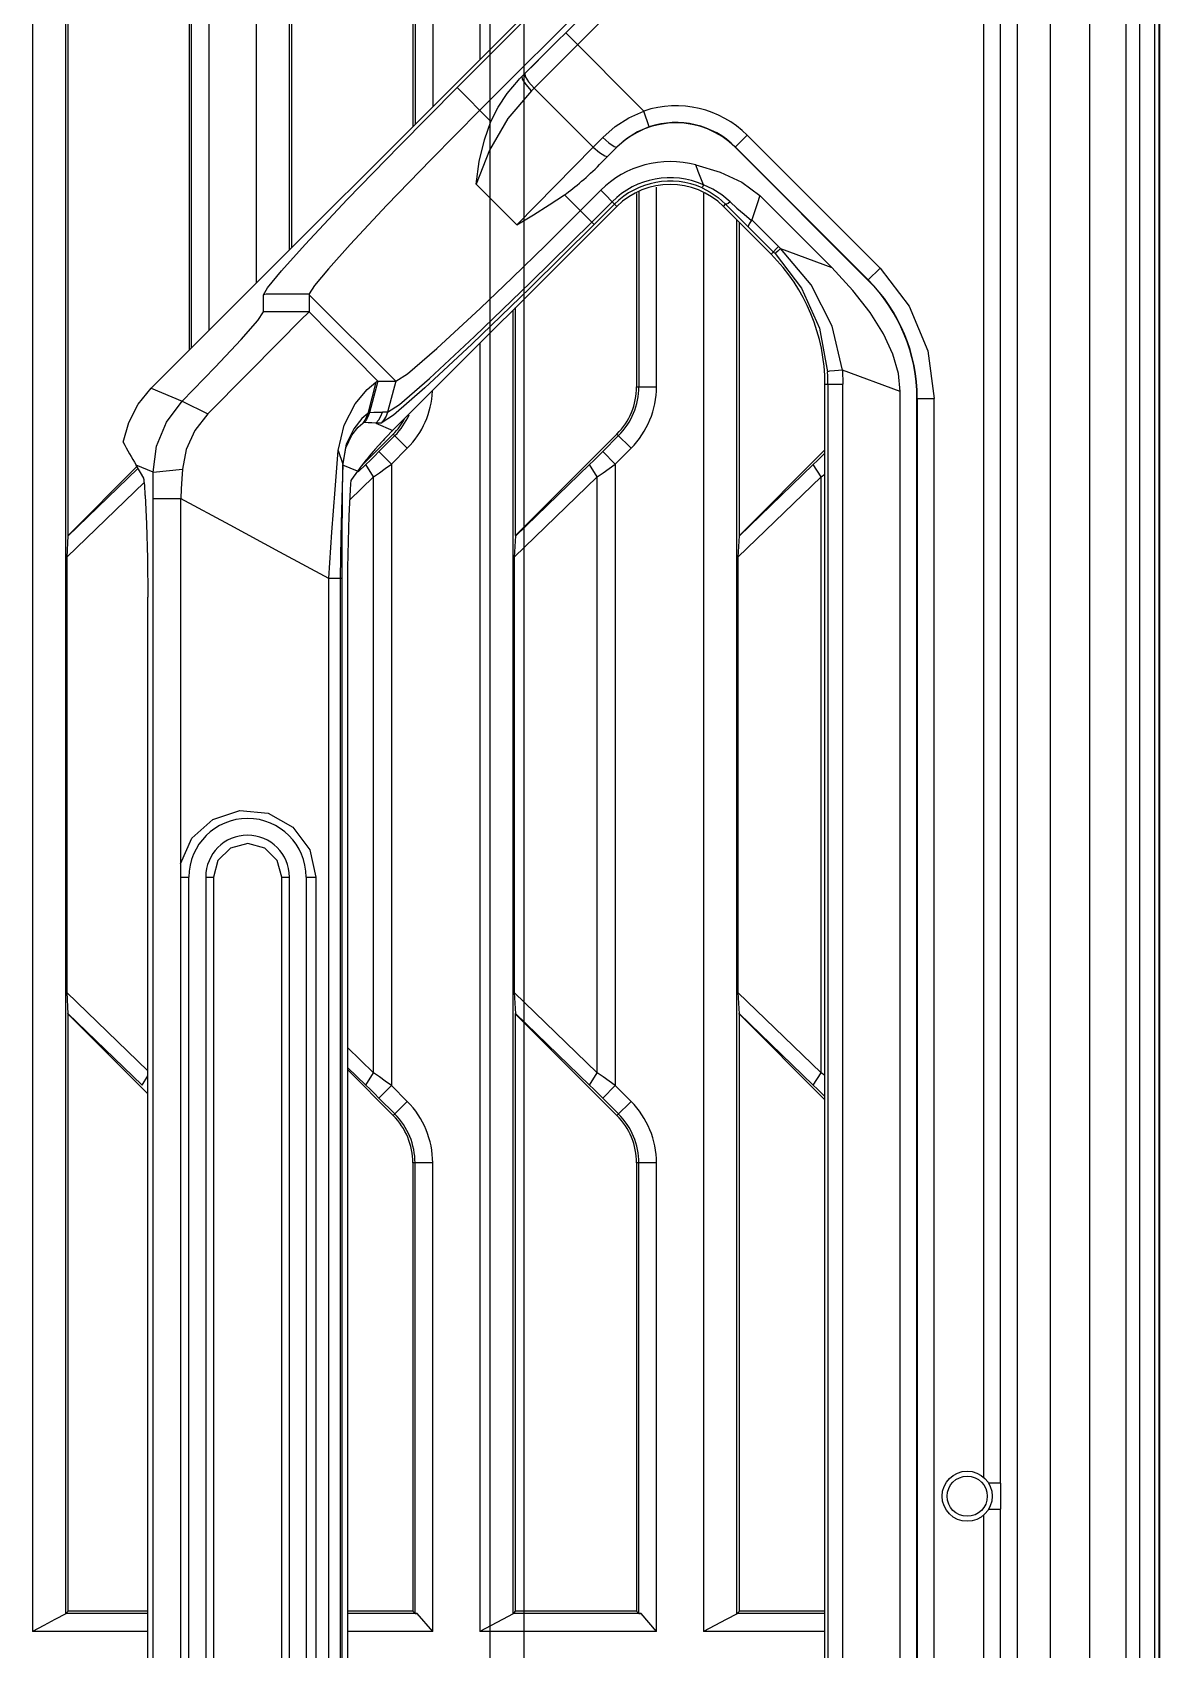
# Model space of a CAD drawing. Header units: millimetres. Extents: x -3132 to 28633, y 682 to 5849.
# Drawn here: x 23992 to 24059.4, y 5089.6 to 5186.2 of the extents above; entities that cross this region are included whole.
import ezdxf

# ---------------------------------------------------------------- set-up
doc = ezdxf.new("R2010")
doc.units = ezdxf.units.MM

# ---------------------------------------------------------------- blocks, each defined once
blk = doc.blocks.new('gf')
at = {"linetype": 'Continuous'}
for p, q in [((20189.933, 5486.934), (20189.933, 5263.348)), ((20191.926, 5264.414), (20191.926, 5486.934)), ((20203.303, 5486.546), (20203.303, 5343.916)), ((20205.296, 5345.909), (20205.296, 5485.372)), ((20216.673, 5474.053), (20216.673, 5357.286)), ((20192.071, 5328.842), (20192.071, 5438.031)), ((20205.441, 5346.053), (20205.441, 5438.031)), ((20199.298, 5429.137), (20199.298, 5339.911)), ((20199.432, 5429.137), (20199.432, 5340.045)), ((20200.486, 5429.137), (20200.486, 5341.099)), ((20212.668, 5429.137), (20212.668, 5353.281)), ((20212.802, 5429.137), (20212.802, 5353.415)), ((20213.856, 5429.137), (20213.856, 5354.469)), ((20219.204, 5356.28), (20245.245, 5382.322)), ((20219.758, 5355.42), (20245.245, 5380.907)), ((20197.031, 5337.643), (20235.829, 5376.441)), ((20235.106, 5375.416), (20215.308, 5355.617)), ((20237.037, 5374.616), (20216.673, 5354.252)), ((20256.098, 5146.338), (20256.098, 5370.531)), ((20256.979, 5370.122), (20256.979, 5146.746)), ((20257.271, 5146.746), (20257.271, 5370.122)), ((20253.1, 5366.608), (20253.1, 5150.26)), ((20250.771, 5151.605), (20250.771, 5365.264)), ((20248.772, 5364.032), (20248.772, 5152.836)), ((20246.774, 5362.923), (20246.774, 5272.56)), ((20247.774, 5272.208), (20247.774, 5362.385)), ((20221.803, 5358.88), (20226.477, 5354.206)), ((20219.203, 5356.28), (20220.169, 5357.246)), ((20218.975, 5356.047), (20219.051, 5356.125)), ((20219.051, 5356.125), (20219.204, 5356.28)), ((20219.583, 5355.953), (20219.916, 5355.579)), ((20215.308, 5355.617), (20217.335, 5353.59)), ((20219.916, 5355.579), (20223.448, 5352.046)), ((20226.796, 5353.259), (20226.477, 5354.206)), ((20223.448, 5352.046), (20218.882, 5347.409)), ((20224.853, 5352.045), (20224.309, 5351.494)), ((20224.853, 5352.045), (20224.86, 5352.038)), ((20231.931, 5352.038), (20232.651, 5352.758)), ((20231.945, 5352.051), (20239.877, 5344.119)), ((20232.651, 5352.758), (20240.583, 5344.826)), ((20224.86, 5352.038), (20223.828, 5351.006)), ((20223.828, 5351.006), (20224.309, 5351.494)), ((20239.863, 5344.106), (20231.931, 5352.038)), ((20218.882, 5347.409), (20216.458, 5349.833)), ((20221.726, 5349.199), (20223.355, 5347.57)), ((20222.674, 5348.251), (20223.893, 5349.47)), ((20223.893, 5349.47), (20224.86, 5348.502)), ((20226.038, 5349.287), (20226.038, 5337.731)), ((20226.172, 5349.376), (20226.172, 5337.731)), ((20227.226, 5337.731), (20227.226, 5349.659)), ((20230.037, 5349.801), (20229.952, 5349.612)), ((20230.043, 5349.289), (20230.043, 5263.348)), ((20233.398, 5349.157), (20237.709, 5344.846)), ((20224.86, 5348.502), (20211.478, 5335.129)), ((20224.574, 5348.789), (20223.355, 5347.57)), ((20223.501, 5347.422), (20224.721, 5348.642)), ((20231.224, 5348.502), (20231.359, 5348.637)), ((20234.07, 5345.656), (20231.224, 5348.502)), ((20223.355, 5347.57), (20223.502, 5347.423)), ((20232.036, 5264.414), (20232.036, 5347.691)), ((20232.181, 5328.842), (20232.181, 5347.546)), ((20234.519, 5346.105), (20232.921, 5347.703)), ((20234.519, 5346.105), (20234.07, 5345.656)), ((20234.635, 5345.988), (20237.709, 5344.846)), ((20240.583, 5344.826), (20239.863, 5344.106)), ((20203.752, 5342.203), (20203.752, 5343.227)), ((20206.483, 5343.229), (20206.483, 5342.203)), ((20206.483, 5343.229), (20211.649, 5338.062)), ((20218.811, 5328.842), (20218.811, 5342.457)), ((20206.483, 5342.203), (20203.752, 5342.203)), ((20218.666, 5264.414), (20218.666, 5342.312)), ((20216.673, 5340.321), (20216.673, 5263.348)), ((20241.792, 5337.446), (20238.333, 5338.731)), ((20197.029, 5337.642), (20198.893, 5336.87)), ((20210.463, 5338.009), (20209.978, 5336.14)), ((20210.583, 5338.062), (20210.085, 5336.199)), ((20210.583, 5338.062), (20211.649, 5338.062)), ((20211.649, 5338.062), (20211.156, 5336.218)), ((20213.391, 5337.664), (20211.519, 5336.031)), ((20226.038, 5337.731), (20227.226, 5337.731)), ((20237.292, 5337.878), (20238.362, 5337.878)), ((20237.292, 5189.37), (20237.292, 5337.878)), ((20237.472, 5337.878), (20237.472, 5189.37)), ((20238.362, 5189.37), (20238.362, 5337.878)), ((20198.893, 5336.87), (20200.424, 5336.118)), ((20211.156, 5336.219), (20211.865, 5336.666)), ((20241.792, 5189.802), (20241.792, 5337.446)), ((20242.792, 5337.035), (20243.81, 5337.035)), ((20242.792, 5190.213), (20242.792, 5337.035)), ((20242.811, 5337.035), (20242.811, 5190.213)), ((20243.81, 5190.213), (20243.81, 5337.035)), ((20210.763, 5335.972), (20210.853, 5336.218)), ((20210.936, 5335.746), (20210.768, 5335.545)), ((20211.519, 5336.031), (20210.769, 5335.545)), ((20211.156, 5336.218), (20210.853, 5336.218)), ((20211.497, 5334.903), (20209.616, 5333.021)), ((20209.989, 5335.58), (20209.76, 5335.592)), ((20210.769, 5335.545), (20210.465, 5335.545)), ((20210.465, 5335.545), (20211.482, 5335.124)), ((20211.592, 5334.808), (20210.641, 5333.858)), ((20211.12, 5334.764), (20210.983, 5334.618)), ((20211.43, 5335.089), (20211.12, 5334.764)), ((20211.473, 5335.134), (20211.43, 5335.089)), ((20212.337, 5334.063), (20211.497, 5334.903)), ((20224.867, 5334.903), (20218.811, 5328.842)), ((20224.962, 5334.808), (20224.011, 5333.858)), ((20225.707, 5334.063), (20224.867, 5334.903)), ((20208.213, 5333.914), (20208.477, 5333.096)), ((20210.187, 5333.728), (20210.063, 5333.581)), ((20210.641, 5333.858), (20211.386, 5333.113)), ((20210.983, 5334.618), (20210.887, 5334.515)), ((20211.386, 5333.113), (20212.337, 5334.063)), ((20224.011, 5333.858), (20224.756, 5333.113)), ((20224.756, 5333.113), (20225.707, 5334.063)), ((20237.292, 5333.958), (20232.181, 5328.842)), ((20196.244, 5332.852), (20192.058, 5328.81)), ((20196.201, 5332.976), (20192.071, 5328.842)), ((20197.158, 5332.621), (20196.129, 5333.047)), ((20196.586, 5332.267), (20196.129, 5333.047)), ((20197.158, 5332.621), (20198.902, 5332.811)), ((20209.364, 5332.69), (20208.495, 5333.05)), ((20209.855, 5333.085), (20209.404, 5332.649)), ((20210.317, 5332.339), (20209.855, 5333.085)), ((20211.386, 5333.113), (20211.386, 5295.969)), ((20223.225, 5333.085), (20218.798, 5328.81)), ((20223.687, 5332.339), (20223.225, 5333.085)), ((20224.756, 5333.113), (20224.756, 5295.969)), ((20236.595, 5333.085), (20232.168, 5328.81)), ((20237.057, 5332.339), (20236.595, 5333.085)), ((20191.986, 5327.549), (20196.626, 5332.029)), ((20208.889, 5330.96), (20210.317, 5332.339)), ((20208.944, 5331.924), (20208.919, 5331.574)), ((20209.364, 5332.69), (20209, 5332.197)), ((20210.317, 5296.742), (20210.317, 5332.339)), ((20218.726, 5327.549), (20223.687, 5332.339)), ((20223.687, 5296.742), (20223.687, 5332.339)), ((20232.096, 5327.549), (20237.057, 5332.339)), ((20237.057, 5332.339), (20237.292, 5332.507)), ((20237.057, 5296.742), (20237.057, 5332.339)), ((20197.161, 5331.057), (20198.795, 5331.057)), ((20197.161, 5200.955), (20197.161, 5331.057)), ((20198.795, 5331.057), (20198.795, 5309.23)), ((20192.055, 5328.812), (20191.986, 5327.549)), ((20218.795, 5328.812), (20218.726, 5327.549)), ((20232.165, 5328.812), (20232.096, 5327.549)), ((20191.986, 5327.549), (20191.986, 5301.533)), ((20218.726, 5327.549), (20218.726, 5301.533)), ((20232.096, 5327.549), (20232.096, 5301.533)), ((20207.648, 5326.284), (20208.441, 5326.284)), ((20207.648, 5195.495), (20207.648, 5326.284)), ((20208.331, 5326.284), (20208.331, 5195.495)), ((20208.441, 5195.51), (20208.441, 5326.284)), ((20196.828, 5219.714), (20196.828, 5325.155)), ((20208.756, 5325.149), (20208.756, 5219.714)), ((20198.795, 5309.23), (20199.469, 5310.752)), ((20204.564, 5309.424), (20203.826, 5310.158)), ((20206.516, 5310.066), (20206.87, 5308.434)), ((20204.831, 5308.434), (20204.564, 5309.424)), ((20198.79, 5308.434), (20199.292, 5308.434)), ((20198.79, 5308.434), (20198.79, 5218.434)), ((20199.292, 5218.434), (20199.292, 5308.434)), ((20200.292, 5308.434), (20200.753, 5308.434)), ((20200.292, 5308.434), (20200.292, 5218.434)), ((20200.753, 5308.434), (20200.753, 5218.434)), ((20204.831, 5308.434), (20205.292, 5308.434)), ((20204.831, 5218.434), (20204.831, 5308.434)), ((20205.292, 5218.434), (20205.292, 5308.434)), ((20206.292, 5308.434), (20206.87, 5308.434)), ((20206.292, 5308.434), (20206.292, 5218.434)), ((20206.87, 5308.434), (20206.87, 5218.434)), ((20196.828, 5296.857), (20191.986, 5301.533)), ((20191.986, 5301.533), (20192.055, 5300.265)), ((20223.687, 5296.742), (20218.726, 5301.533)), ((20218.726, 5301.533), (20218.795, 5300.265)), ((20237.057, 5296.742), (20232.096, 5301.533)), ((20232.096, 5301.533), (20232.165, 5300.265)), ((20192.06, 5300.269), (20196.485, 5295.997)), ((20192.071, 5300.243), (20196.828, 5295.479)), ((20192.071, 5264.567), (20192.071, 5300.243)), ((20218.8, 5300.269), (20223.225, 5295.997)), ((20218.811, 5300.243), (20224.867, 5294.179)), ((20218.811, 5264.567), (20218.811, 5300.243)), ((20232.17, 5300.269), (20236.595, 5295.997)), ((20232.181, 5300.243), (20237.292, 5295.125)), ((20232.181, 5264.567), (20232.181, 5300.243)), ((20210.317, 5296.742), (20208.756, 5298.25)), ((20208.756, 5297.058), (20209.855, 5295.997)), ((20196.485, 5295.997), (20196.828, 5296.55)), ((20208.756, 5296.923), (20211.497, 5294.179)), ((20209.855, 5295.997), (20210.317, 5296.742)), ((20223.225, 5295.997), (20223.687, 5296.742)), ((20236.595, 5295.997), (20237.057, 5296.742)), ((20237.292, 5296.574), (20237.057, 5296.742)), ((20211.386, 5295.969), (20210.641, 5295.224)), ((20211.592, 5294.274), (20210.641, 5295.224)), ((20212.337, 5295.019), (20211.386, 5295.969)), ((20224.756, 5295.969), (20224.011, 5295.224)), ((20224.962, 5294.274), (20224.011, 5295.224)), ((20225.707, 5295.019), (20224.756, 5295.969)), ((20211.497, 5294.179), (20212.337, 5295.019)), ((20224.867, 5294.179), (20225.707, 5295.019)), ((20213.856, 5291.35), (20212.668, 5291.35)), ((20212.668, 5291.35), (20212.668, 5264.567)), ((20212.802, 5264.432), (20212.802, 5291.35)), ((20213.856, 5263.348), (20213.856, 5291.35)), ((20227.226, 5291.35), (20226.038, 5291.35)), ((20226.038, 5291.35), (20226.038, 5264.567)), ((20226.172, 5264.432), (20226.172, 5291.35)), ((20227.226, 5263.348), (20227.226, 5291.35)), ((20247.774, 5272.208), (20247.042, 5272.208)), ((20247.773, 5271.177), (20247.774, 5270.661)), ((20246.774, 5270.309), (20246.774, 5246.56)), ((20247.071, 5270.661), (20247.774, 5270.661)), ((20247.774, 5246.208), (20247.774, 5270.661)), ((20191.93, 5264.421), (20191.975, 5264.469)), ((20196.828, 5264.422), (20191.93, 5264.421)), ((20191.975, 5264.469), (20192.072, 5264.567)), ((20196.828, 5264.567), (20192.071, 5264.567)), ((20212.668, 5264.567), (20208.756, 5264.567)), ((20212.932, 5264.422), (20208.756, 5264.421)), ((20212.802, 5264.432), (20212.668, 5264.567)), ((20212.802, 5264.432), (20212.932, 5264.422)), ((20213.856, 5263.348), (20212.932, 5264.422)), ((20218.67, 5264.421), (20218.715, 5264.469)), ((20218.715, 5264.469), (20218.812, 5264.567)), ((20226.038, 5264.567), (20218.811, 5264.567)), ((20226.172, 5264.432), (20226.038, 5264.567)), ((20226.172, 5264.432), (20226.302, 5264.422)), ((20227.226, 5263.348), (20226.302, 5264.422)), ((20232.04, 5264.421), (20232.085, 5264.469)), ((20237.292, 5264.422), (20232.04, 5264.421)), ((20232.085, 5264.469), (20232.182, 5264.567)), ((20237.292, 5264.567), (20232.181, 5264.567)), ((20196.828, 5263.348), (20189.933, 5263.348)), ((20213.856, 5263.348), (20208.756, 5263.348)), ((20227.226, 5263.348), (20216.673, 5263.348)), ((20237.292, 5263.348), (20230.043, 5263.348))]:
    blk.add_line(p, q, dxfattribs=at)
for points in [[(20217.335, 5353.59), (20217.759, 5354.435), (20218.307, 5355.26), (20218.975, 5356.047)], [(20219.756, 5355.419), (20219.43, 5355.784), (20219.224, 5356.101), (20219.203, 5356.28)], [(20219.363, 5356.44), (20219.381, 5356.268), (20219.583, 5355.953)], [(20206.229, 5346.235), (20208.747, 5348.917), (20211.862, 5352.136), (20215.308, 5355.617)], [(20219.758, 5355.42), (20218.35, 5353.755), (20217.24, 5351.876), (20216.458, 5349.833)], [(20216.673, 5354.252), (20213.768, 5351.314), (20211.119, 5348.571), (20208.933, 5346.235)], [(20224.026, 5352.632), (20224.762, 5353.275), (20225.584, 5353.804), (20226.477, 5354.206)], [(20216.459, 5349.833), (20216.641, 5351.191), (20216.946, 5352.478), (20217.335, 5353.59)], [(20226.796, 5353.259), (20226.084, 5352.956), (20225.432, 5352.548), (20224.853, 5352.045)], [(20224.026, 5352.632), (20223.833, 5352.436), (20223.639, 5352.242), (20223.448, 5352.046)], [(20223.448, 5352.046), (20223.816, 5351.723), (20224.135, 5351.519), (20224.309, 5351.494)], [(20224.026, 5352.632), (20224.389, 5352.304), (20224.695, 5352.087), (20224.853, 5352.045)], [(20229.577, 5350.984), (20231.035, 5350.543), (20232.335, 5349.959), (20233.398, 5349.157)], [(20230.037, 5349.801), (20229.874, 5350.196), (20229.72, 5350.59), (20229.577, 5350.984)], [(20218.882, 5347.409), (20219.869, 5347.998), (20220.822, 5348.592), (20221.726, 5349.199)], [(20229.952, 5349.612), (20230.44, 5349.359), (20230.913, 5349.034), (20231.359, 5348.637)], [(20231.637, 5348.777), (20231.129, 5349.206), (20230.592, 5349.544), (20230.037, 5349.801)], [(20233.399, 5349.156), (20233.249, 5348.659), (20233.09, 5348.175), (20232.921, 5347.703)], [(20216.707, 5342.425), (20218.599, 5344.239), (20220.605, 5346.198), (20222.674, 5348.251)], [(20231.637, 5348.777), (20231.506, 5348.689), (20231.412, 5348.642), (20231.359, 5348.637)], [(20232.713, 5347.292), (20232.246, 5347.752), (20231.794, 5348.2), (20231.359, 5348.637)], [(20231.637, 5348.778), (20232.03, 5348.41), (20232.456, 5348.036), (20232.905, 5347.661)], [(20211.865, 5336.666), (20213.656, 5338.221), (20216.355, 5340.732), (20219.697, 5343.953), (20223.355, 5347.57)], [(20223.501, 5347.422), (20219.675, 5343.639), (20216.197, 5340.282), (20213.391, 5337.664)], [(20232.925, 5347.699), (20232.774, 5347.475), (20232.717, 5347.358), (20232.713, 5347.292)], [(20232.713, 5347.292), (20234.243, 5345.761), (20234.277, 5345.726), (20234.311, 5345.692)], [(20203.752, 5343.227), (20203.976, 5343.642), (20204.817, 5344.662), (20206.229, 5346.235)], [(20208.933, 5346.235), (20207.634, 5344.785), (20206.802, 5343.782), (20206.48, 5343.277)], [(20234.635, 5345.988), (20234.468, 5345.831), (20234.358, 5345.73), (20234.311, 5345.692)], [(20234.311, 5345.692), (20235.899, 5343.618), (20236.959, 5341.234), (20237.447, 5338.63)], [(20234.635, 5345.988), (20234.597, 5346.027), (20234.558, 5346.066), (20234.519, 5346.105)], [(20238.333, 5338.731), (20237.714, 5341.356), (20236.469, 5343.814), (20234.635, 5345.988)], [(20241.792, 5337.446), (20241.685, 5338.512), (20241.35, 5339.675), (20240.785, 5340.897), (20239.989, 5342.173), (20238.965, 5343.49), (20237.709, 5344.846)], [(20240.583, 5344.826), (20242.334, 5342.544), (20243.435, 5339.886), (20243.81, 5337.035)], [(20203.752, 5343.227), (20203.781, 5343.249), (20203.831, 5343.264), (20203.907, 5343.273), (20204.12, 5343.28), (20204.347, 5343.281), (20204.651, 5343.28), (20205.349, 5343.279)], [(20205.349, 5343.279), (20205.704, 5343.278), (20206.48, 5343.277)], [(20206.48, 5343.277), (20206.471, 5343.261), (20206.472, 5343.245), (20206.483, 5343.229)], [(20211.648, 5338.064), (20212.349, 5338.495), (20214.106, 5340.01), (20216.707, 5342.425)], [(20198.893, 5336.87), (20200.85, 5338.895), (20202.402, 5340.555), (20203.401, 5341.693), (20203.752, 5342.203)], [(20206.483, 5342.203), (20205.956, 5341.701), (20204.68, 5340.415), (20202.775, 5338.488), (20200.424, 5336.118)], [(20206.483, 5342.203), (20207.81, 5340.856), (20209.181, 5339.471), (20210.583, 5338.062)], [(20238.333, 5338.731), (20237.873, 5338.689), (20237.568, 5338.655), (20237.447, 5338.63)], [(20237.472, 5337.878), (20237.469, 5338.129), (20237.461, 5338.379), (20237.447, 5338.63)], [(20238.333, 5338.731), (20238.349, 5338.447), (20238.359, 5338.162), (20238.362, 5337.878)], [(20195.36, 5334.421), (20195.692, 5335.603), (20196.256, 5336.692), (20197.031, 5337.643)], [(20208.212, 5333.914), (20208.568, 5335.444), (20209.224, 5336.705), (20209.93, 5337.569), (20210.463, 5338.009)], [(20210.463, 5338.009), (20210.514, 5338.039), (20210.554, 5338.056), (20210.583, 5338.062)], [(20197.158, 5332.621), (20197.357, 5334.173), (20197.949, 5335.622), (20198.893, 5336.87)], [(20200.424, 5336.118), (20199.64, 5335.12), (20199.123, 5333.99), (20198.902, 5332.811)], [(20209.978, 5336.14), (20209.615, 5335.834), (20209.133, 5335.215), (20208.69, 5334.303), (20208.478, 5333.14)], [(20209.979, 5336.14), (20209.907, 5335.93), (20209.805, 5335.734), (20209.676, 5335.555)], [(20210.085, 5336.199), (20210.008, 5335.98), (20209.899, 5335.777), (20209.76, 5335.592)], [(20209.978, 5336.14), (20210.024, 5336.172), (20210.06, 5336.191), (20210.085, 5336.199)], [(20210.085, 5336.199), (20210.335, 5336.209), (20210.591, 5336.216), (20210.853, 5336.218)], [(20210.465, 5335.545), (20210.633, 5335.745), (20210.763, 5335.972)], [(20211.156, 5336.218), (20211.066, 5335.972), (20210.936, 5335.746)], [(20208.495, 5333.05), (20208.671, 5334.075), (20209.022, 5334.83), (20209.398, 5335.32), (20209.676, 5335.555)], [(20209.76, 5335.592), (20209.739, 5335.589), (20209.711, 5335.576), (20209.676, 5335.555)], [(20210.465, 5335.545), (20210.224, 5335.565), (20209.989, 5335.58)], [(20207.648, 5326.284), (20207.831, 5329.037), (20208.019, 5331.592), (20208.212, 5333.914)], [(20210.641, 5333.858), (20210.371, 5333.589), (20210.109, 5333.331), (20209.855, 5333.085)], [(20210.4, 5333.978), (20210.348, 5333.919), (20210.297, 5333.859), (20210.187, 5333.728)], [(20210.738, 5334.354), (20210.688, 5334.298), (20210.637, 5334.242), (20210.4, 5333.978)], [(20210.887, 5334.515), (20210.838, 5334.463), (20210.738, 5334.354)], [(20224.011, 5333.858), (20223.741, 5333.589), (20223.479, 5333.331), (20223.225, 5333.085)], [(20237.292, 5333.769), (20237.111, 5333.589), (20236.849, 5333.331), (20236.595, 5333.085)], [(20198.902, 5332.811), (20198.867, 5332.224), (20198.832, 5331.639), (20198.796, 5331.056)], [(20208.476, 5333.097), (20208.423, 5331.07), (20208.373, 5328.779), (20208.331, 5326.284)], [(20208.441, 5326.284), (20208.446, 5328.722), (20208.465, 5330.983), (20208.495, 5333.05)], [(20208.476, 5333.097), (20208.485, 5333.068), (20208.491, 5333.039), (20208.494, 5333.01)], [(20209.599, 5332.999), (20209.522, 5332.899), (20209.442, 5332.794), (20209.364, 5332.69)], [(20210.063, 5333.581), (20209.997, 5333.501), (20209.93, 5333.421), (20209.868, 5333.343), (20209.807, 5333.265), (20209.742, 5333.182), (20209.599, 5332.999)], [(20210.317, 5332.339), (20210.667, 5332.59), (20211.024, 5332.847), (20211.386, 5333.113)], [(20223.687, 5332.339), (20224.037, 5332.59), (20224.394, 5332.847), (20224.756, 5333.113)], [(20197.161, 5331.057), (20197.16, 5331.579), (20197.159, 5332.101), (20197.158, 5332.621)], [(20208.996, 5332.191), (20208.969, 5332.131), (20208.944, 5331.924)], [(20208.996, 5332.191), (20208.997, 5332.188), (20208.999, 5332.193), (20209, 5332.197)], [(20196.678, 5331.239), (20196.758, 5329.548), (20196.811, 5327.472), (20196.828, 5325.155)], [(20207.651, 5326.28), (20204.718, 5327.855), (20201.752, 5329.454), (20198.795, 5331.057)], [(20208.919, 5331.574), (20208.844, 5330.022), (20208.796, 5328.496), (20208.767, 5326.912), (20208.756, 5325.149)], [(20192.072, 5328.842), (20192.066, 5328.833), (20192.061, 5328.822), (20192.055, 5328.812)], [(20218.812, 5328.842), (20218.806, 5328.833), (20218.801, 5328.822), (20218.795, 5328.812)], [(20232.182, 5328.842), (20232.176, 5328.833), (20232.171, 5328.822), (20232.165, 5328.812)], [(20199.469, 5310.752), (20200.72, 5311.88), (20202.333, 5312.409), (20204.028, 5312.246), (20205.507, 5311.419), (20206.516, 5310.066)], [(20201.769, 5310.164), (20201.022, 5309.427), (20200.753, 5308.434)], [(20203.826, 5310.158), (20202.8, 5310.434), (20201.769, 5310.164)], [(20198.795, 5309.23), (20198.793, 5308.97), (20198.793, 5308.705), (20198.79, 5308.434)], [(20192.066, 5300.239), (20192.064, 5300.25), (20192.063, 5300.258), (20192.06, 5300.269)], [(20218.806, 5300.239), (20218.804, 5300.25), (20218.803, 5300.258), (20218.8, 5300.269)], [(20232.176, 5300.239), (20232.174, 5300.25), (20232.173, 5300.258), (20232.17, 5300.269)], [(20209.855, 5295.997), (20210.109, 5295.75), (20210.372, 5295.492), (20210.641, 5295.224)], [(20211.386, 5295.969), (20211.024, 5296.234), (20210.667, 5296.492), (20210.317, 5296.742)], [(20223.225, 5295.997), (20223.479, 5295.75), (20223.742, 5295.492), (20224.011, 5295.224)], [(20224.756, 5295.969), (20224.394, 5296.234), (20224.037, 5296.492), (20223.687, 5296.742)], [(20236.595, 5295.997), (20236.849, 5295.75), (20237.112, 5295.492), (20237.292, 5295.312)], [(20247.774, 5272.208), (20247.773, 5271.692), (20247.773, 5271.177)], [(20191.93, 5264.414), (20191.278, 5264.06), (20190.612, 5263.707), (20189.933, 5263.348)], [(20218.67, 5264.414), (20218.018, 5264.06), (20217.352, 5263.707), (20216.673, 5263.348)], [(20226.302, 5264.422), (20223.738, 5264.422), (20221.194, 5264.421), (20218.67, 5264.421)], [(20232.04, 5264.414), (20231.388, 5264.06), (20230.722, 5263.707), (20230.043, 5263.348)]]:
    blk.add_lwpolyline(points, dxfattribs=at)
for radius in [1.5, 1.2]:
    blk.add_circle((20245.792, 5271.434), radius, dxfattribs=at)
for centre, radius, start, end in [((20228.396, 5348.502), 6.018, 45, 108.58911), ((20228.396, 5348.502), 5, 45, 135), ((20228.396, 5348.502), 5.019, 45, 108.58911), ((20228.042, 5345.32), 5.868, 74.83407, 135), ((20228.042, 5345.32), 4.905, 66.00873, 135), ((20228.042, 5345.32), 4.698, 66.00873, 135), ((20228.042, 5345.32), 4.5, 45, 135), ((20226.292, 5337.878), 11, 0, 45), ((20232.792, 5337.035), 10, 0, 45), ((20232.792, 5337.035), 10.019, 0, 45), ((20222.038, 5337.731), 4, 314.99932, 0), ((20222.038, 5337.731), 4.134, 315, 0), ((20222.038, 5337.731), 5.188, 315, 360), ((20208.668, 5337.731), 5.188, 315, 357.05298), ((20208.668, 5337.731), 4, 314.99932, 331.36457), ((20208.668, 5337.731), 4.134, 315, 336.03751), ((20202.792, 5308.434), 3.5, 0, 180), ((20202.792, 5308.434), 2.5, 0, 180), ((20208.668, 5291.35), 4, 0, 45.00069), ((20208.668, 5291.35), 4.134, 0.00001, 44.99999), ((20208.668, 5291.35), 5.188, 0.00001, 44.99999), ((20222.038, 5291.35), 4, 0, 45.00069), ((20222.038, 5291.35), 4.134, 0.00001, 44.99999), ((20222.038, 5291.35), 5.188, 0.00001, 44.99999)]:
    blk.add_arc(centre, radius, start, end, dxfattribs=at)
for centre, major_axis, ratio, start_param, end_param in [((20223.231, 5351.824), (-3.212, -3.263), 0.21842, 0.877447, 1.535026), ((20197.491, 5334.967), (-4.463, 8.087), 0.230902, 1.511056, 1.681773), ((20196.583, 5323.787), (-0.005, 8.488), 0.024678, -0.499195, -0.042156)]:
    blk.add_ellipse(centre, major_axis=major_axis, ratio=ratio, start_param=start_param, end_param=end_param, dxfattribs=at)
blk = doc.blocks.new('*U110')
blk.add_blockref('gf', (-20008.792, -5261.934))
blk = doc.blocks.new('*U111')
at = {"color": 0, "linetype": 'ByBlock', "lineweight": -2, "transparency": 16777216}
blk.add_blockref('*U110', (500, 0), dxfattribs=at)
blk = doc.blocks.new('tgjn')
at = {"color": 114, "linetype": 'Continuous', "true_color": 0x139b48}
for p, q in [((19969.466, 6775.16), (19969.466, 7272.16)), ((19971.466, 7272.16), (19971.466, 6775.16)), ((20009.466, 7272.16), (20009.466, 6775.16)), ((20007.466, 6838.273), (20007.466, 7209.046))]:
    blk.add_line(p, q, dxfattribs=at)
blk = doc.blocks.new('*U114')
blk.add_blockref('tgjn', (-19767.966, -7030.66))

msp = doc.modelspace()

# ---------------------------------------------------------------- block references
at = {"color": 0, "linetype": 'ByBlock', "lineweight": -2, "transparency": 16777216}
msp.add_blockref('*U114', (23817.901, 5092.128), dxfattribs=at)
msp.add_blockref('*U111', (23310.901, 5089.228))

doc.saveas('drawing.dxf')
